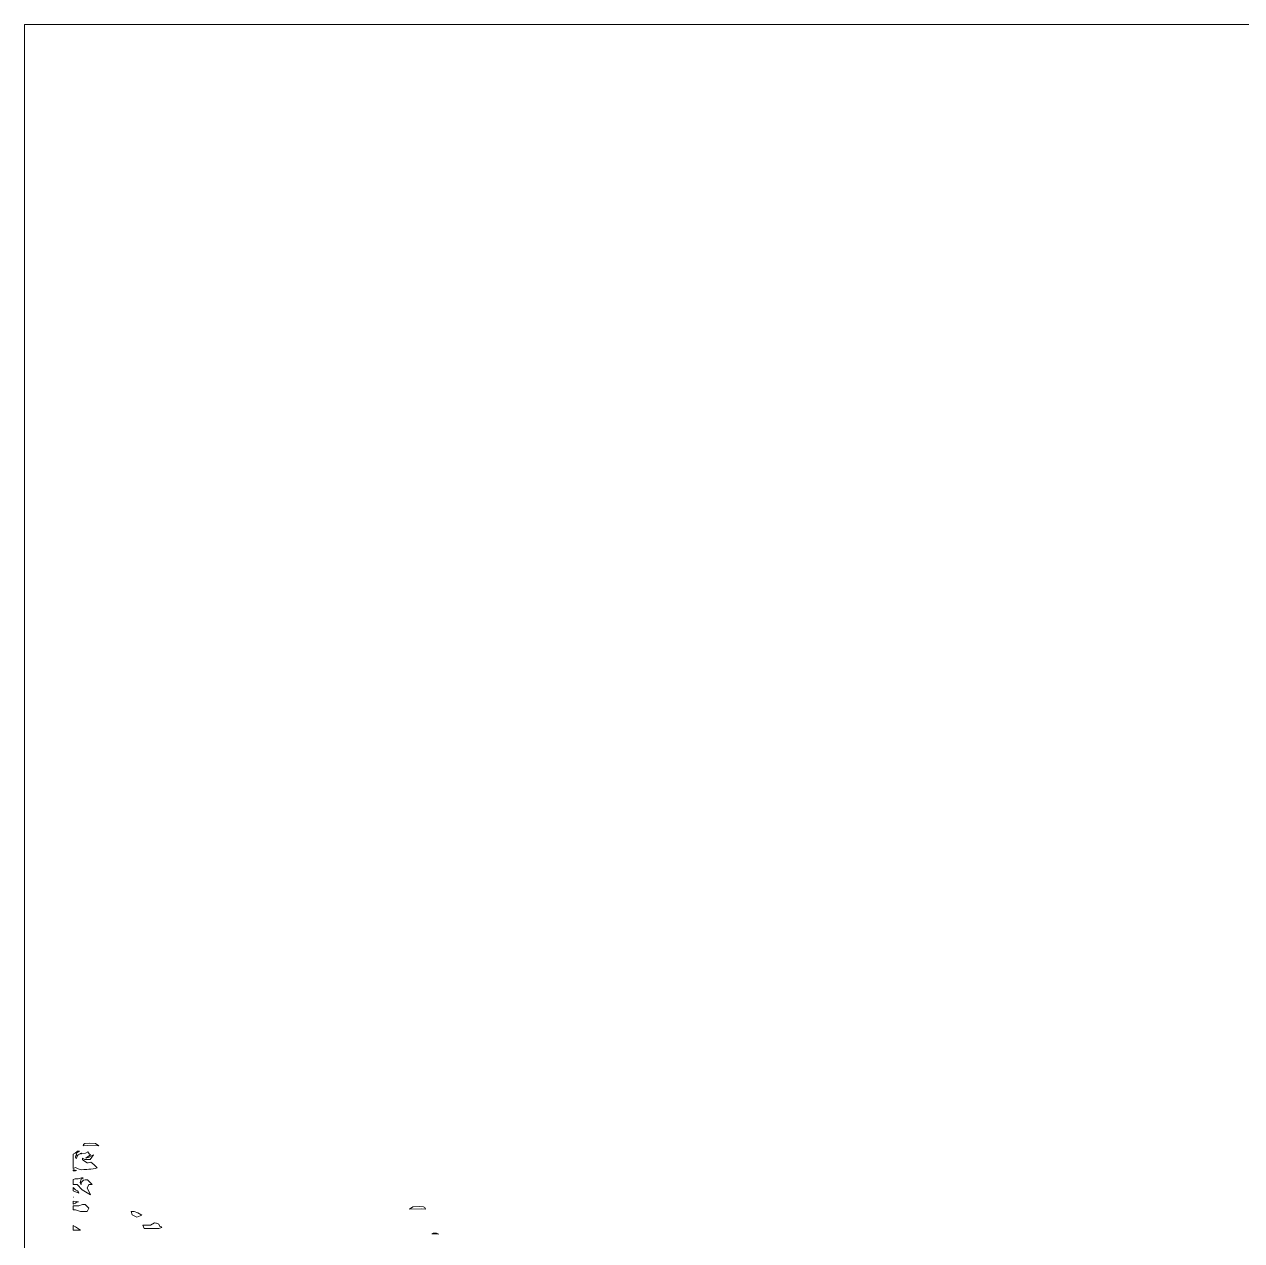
# Model space of a CAD drawing. Extents: x -2 to 9008, y -1000 to 0.
# Drawn here: x 2288 to 2785.6, y -497.4 to 0 of the extents above; entities that cross this region are included whole.
import ezdxf

# ---------------------------------------------------------------- set-up
doc = ezdxf.new("R2010")
doc.units = 0
doc.header["$MEASUREMENT"] = 0
doc.layers.add('Layer 1', color=7, linetype='Continuous')

# ---------------------------------------------------------------- blocks, each defined once
blk = doc.blocks.new('block 6')
at = {"layer": 'Layer 1', "lineweight": 0}
for points in [[(2288, 0), (2288, -1000), (3288, -1000), (3288, 0), (2288, 0)], [(2308, -479.6), (2308.07, -479.65), (2308, -479.67), (2308, -479.6)], [(2331.6, -485.54), (2332.86, -485.54), (2334.44, -486), (2336, -487.06), (2333.93, -487.77), (2332.06, -486.9), (2331.6, -485.54)], [(2308, -491.16), (2308.87, -491.74), (2310.93, -493.12), (2308, -493.12), (2308, -491.16)]]:
    blk.add_lwpolyline(points, dxfattribs=at)
for points, knots in [([(2311.98, -458.64), (2312.09, -458.35), (2312.18, -458.06), (2312.18, -458.06), (2312.18, -458.06), (2312.71, -457.75), (2312.71, -457.75), (2312.71, -457.75), (2314.55, -457.58), (2314.55, -457.58), (2314.55, -457.58), (2317.09, -457.72), (2317.09, -457.72), (2317.09, -457.72), (2318.51, -458.67), (2318.51, -458.67), (2318.51, -458.67), (2313.69, -458.52), (2313.69, -458.52), (2313.69, -458.52), (2311.98, -458.64), (2311.98, -458.64)], [0, 0, 0, 0, 1, 1, 1, 2, 2, 2, 3, 3, 3, 4, 4, 4, 5, 5, 5, 6, 6, 6, 7, 7, 7, 7]), ([(2308, -462.07), (2308, -462.07), (2308.82, -461.61), (2308.82, -461.61), (2308.82, -461.61), (2309.76, -460.82), (2309.76, -460.82), (2309.76, -460.82), (2310.49, -460.85), (2310.49, -460.85), (2310, -461.06), (2309.34, -461.45), (2309.34, -461.85), (2309.34, -462.32), (2308.87, -463.27), (2308.87, -463.27), (2308.87, -463.27), (2309.34, -464.21), (2309.34, -463.74), (2309.34, -463.27), (2309.82, -462.27), (2310.05, -462.29), (2310.29, -462.32), (2310.76, -461.85), (2310.76, -461.85), (2310.76, -461.85), (2311.08, -461.76), (2311.43, -461.67), (2311.43, -461.67), (2311.24, -461.85), (2311.24, -461.85), (2311.24, -461.85), (2312.96, -461.61), (2312.96, -461.61), (2312.96, -461.61), (2313.97, -461.06), (2313.97, -461.06), (2313.97, -461.06), (2314.55, -461.85), (2314.55, -461.85), (2314.55, -461.85), (2315.03, -462.32), (2315.03, -462.32), (2315.03, -462.32), (2313.61, -463.27), (2313.61, -463.27), (2313.61, -463.27), (2313.13, -463.74), (2313.13, -463.74), (2313.13, -463.74), (2314.55, -463.27), (2314.55, -463.27), (2314.55, -463.27), (2315.5, -462.79), (2315.5, -462.79), (2315.5, -462.79), (2316.25, -462.38), (2316.25, -462.38), (2316.25, -462.38), (2314.87, -464.21), (2314.87, -464.21), (2314.87, -464.21), (2312.66, -464.21), (2312.66, -464.21), (2312.66, -464.21), (2311.71, -463.74), (2311.71, -463.74), (2311.71, -463.74), (2311.71, -464.21), (2311.71, -464.21), (2311.71, -464.21), (2312.18, -464.69), (2312.18, -464.69), (2312.18, -464.69), (2313.61, -465.64), (2313.61, -465.64), (2313.61, -465.64), (2314.38, -465.51), (2315.14, -465.38), (2315.14, -465.38), (2316.45, -466.25), (2316.45, -466.25), (2316.45, -466.25), (2317.82, -467.63), (2317.82, -467.63), (2315.76, -468.32), (2312.31, -468.32), (2312.31, -468.32), (2312.31, -468.32), (2311.23, -468.47), (2311.23, -468.47), (2311.22, -468.47), (2308.87, -467.53), (2308.87, -467.53), (2308.87, -467.53), (2308.43, -467.75), (2308, -467.88), (2308, -467.88), (2308, -462.07), (2308, -462.07)], [0, 0, 0, 0, 1, 1, 1, 2, 2, 2, 3, 3, 3, 4, 4, 4, 5, 5, 5, 6, 6, 6, 7, 7, 7, 8, 8, 8, 9, 9, 9, 10, 10, 10, 11, 11, 11, 12, 12, 12, 13, 13, 13, 14, 14, 14, 15, 15, 15, 16, 16, 16, 17, 17, 17, 18, 18, 18, 19, 19, 19, 20, 20, 20, 21, 21, 21, 22, 22, 22, 23, 23, 23, 24, 24, 24, 25, 25, 25, 26, 26, 26, 27, 27, 27, 28, 28, 28, 29, 29, 29, 30, 30, 30, 31, 31, 31, 32, 32, 32, 33, 33, 33, 33]), ([(2308, -468.48), (2308, -468.48), (2308.4, -468.48), (2308.4, -468.48), (2308.56, -468.48), (2308.91, -468.6), (2309.29, -468.75), (2309.29, -468.75), (2308.85, -468.81), (2308.85, -468.81), (2308.85, -468.81), (2308, -468.86), (2308, -468.86), (2308, -468.86), (2308, -468.48), (2308, -468.48)], [0, 0, 0, 0, 1, 1, 1, 2, 2, 2, 3, 3, 3, 4, 4, 4, 5, 5, 5, 5]), ([(2308, -472.4), (2308, -472.4), (2308.71, -472.16), (2308.71, -472.16), (2308.71, -472.16), (2309.97, -472.16), (2309.97, -472.16), (2309.97, -472.16), (2311.36, -471.72), (2311.36, -471.72), (2311.36, -471.72), (2311.62, -471.76), (2311.62, -471.76), (2311.62, -471.76), (2311.99, -471.76), (2311.99, -471.76), (2311.62, -472.01), (2311.24, -472.27), (2311.24, -472.27), (2311.24, -472.27), (2310.76, -473.69), (2310.76, -473.69), (2310.76, -473.69), (2311.03, -474.37), (2311.03, -474.37), (2311.03, -474.37), (2311.24, -474.58), (2311.24, -474.37), (2311.24, -474.16), (2311.24, -473.69), (2311.24, -473.69), (2311.24, -473.69), (2312.18, -472.74), (2312.18, -472.74), (2312.18, -472.74), (2313.45, -472.48), (2313.74, -472.5), (2313.74, -472.5), (2313.79, -472.55), (2313.79, -472.55), (2313.77, -472.57), (2313.8, -472.59), (2313.84, -472.6), (2313.84, -472.6), (2315.76, -474.52), (2315.76, -474.52), (2315.76, -474.52), (2314.38, -474.52), (2314.38, -474.52), (2314.38, -474.52), (2313.69, -475.9), (2313.69, -475.9), (2313.69, -475.9), (2314.62, -477.75), (2314.62, -477.75), (2314.62, -477.75), (2315.07, -478.65), (2315.07, -478.65), (2315.07, -478.65), (2311.62, -476.59), (2311.62, -476.59), (2311.62, -476.59), (2309.56, -474.52), (2309.56, -474.52), (2309.56, -474.52), (2308, -474.47), (2308, -474.47), (2308, -474.47), (2308, -472.4), (2308, -472.4)], [0, 0, 0, 0, 1, 1, 1, 2, 2, 2, 3, 3, 3, 4, 4, 4, 5, 5, 5, 6, 6, 6, 7, 7, 7, 8, 8, 8, 9, 9, 9, 10, 10, 10, 11, 11, 11, 12, 12, 12, 13, 13, 13, 14, 14, 14, 15, 15, 15, 16, 16, 16, 17, 17, 17, 18, 18, 18, 19, 19, 19, 20, 20, 20, 21, 21, 21, 22, 22, 22, 23, 23, 23, 23]), ([(2308, -475.69), (2308, -475.69), (2308.87, -476.59), (2308.87, -476.59), (2310.24, -477.27), (2310.24, -477.96), (2310.24, -477.96), (2310.24, -477.96), (2308, -477), (2308, -477), (2308, -477), (2308, -475.69), (2308, -475.69)], [0, 0, 0, 0, 1, 1, 1, 2, 2, 2, 3, 3, 3, 4, 4, 4, 4]), ([(2308, -481.27), (2308, -481.27), (2309.22, -481.39), (2309.22, -481.39), (2309.22, -481.39), (2310.13, -481.55), (2310.13, -481.55), (2309.69, -481.65), (2309.34, -481.74), (2309.34, -481.74), (2309.34, -481.74), (2308.59, -482.24), (2308, -482.5), (2308, -482.5), (2308, -481.27), (2308, -481.27)], [0, 0, 0, 0, 1, 1, 1, 2, 2, 2, 3, 3, 3, 4, 4, 4, 5, 5, 5, 5]), ([(2308, -483.16), (2308, -483.16), (2310.29, -483.16), (2310.29, -483.16), (2310.29, -483.16), (2311.71, -482.68), (2311.71, -482.68), (2311.71, -482.68), (2312.26, -482.68), (2312.85, -482.68), (2312.85, -482.68), (2313, -482.79), (2313, -482.79), (2313, -482.79), (2314.38, -484.16), (2314.38, -484.16), (2314.38, -484.16), (2313.69, -485.54), (2313.69, -485.54), (2313.69, -485.54), (2310.93, -485.54), (2310.93, -485.54), (2310.93, -485.54), (2308.87, -484.85), (2308.87, -484.85), (2308.87, -484.85), (2308, -484.85), (2308, -484.85), (2308, -484.85), (2308, -483.16), (2308, -483.16)], [0, 0, 0, 0, 1, 1, 1, 2, 2, 2, 3, 3, 3, 4, 4, 4, 5, 5, 5, 6, 6, 6, 7, 7, 7, 8, 8, 8, 9, 9, 9, 10, 10, 10, 10]), ([(2445.38, -484.51), (2445.38, -484.51), (2446.8, -483.57), (2446.8, -483.57), (2446.8, -483.57), (2449.34, -483.43), (2449.34, -483.43), (2449.34, -483.43), (2451.18, -483.59), (2451.18, -483.59), (2451.18, -483.59), (2451.71, -483.9), (2451.71, -483.9), (2451.71, -483.9), (2451.8, -484.19), (2451.91, -484.49), (2451.91, -484.49), (2450.2, -484.36), (2450.2, -484.36), (2450.2, -484.36), (2445.38, -484.51), (2445.38, -484.51)], [0, 0, 0, 0, 1, 1, 1, 2, 2, 2, 3, 3, 3, 4, 4, 4, 5, 5, 5, 6, 6, 6, 7, 7, 7, 7]), ([(2336.43, -491.06), (2336.43, -491.06), (2339.62, -491.06), (2339.62, -491.06), (2339.62, -491.06), (2341.22, -490.1), (2341.22, -490.1), (2341.67, -490.19), (2342.02, -490.26), (2342.02, -490.26), (2342.02, -490.26), (2342.97, -490.73), (2342.97, -490.73), (2342.97, -490.73), (2343.44, -491.68), (2343.44, -491.68), (2343.44, -491.68), (2344.37, -491.9), (2344.14, -492.03), (2344.14, -492.03), (2342.98, -492.43), (2342.98, -492.43), (2342.98, -492.43), (2336.96, -492.43), (2336.96, -492.43), (2336.96, -492.43), (2336.43, -491.06), (2336.43, -491.06)], [0, 0, 0, 0, 1, 1, 1, 2, 2, 2, 3, 3, 3, 4, 4, 4, 5, 5, 5, 6, 6, 6, 7, 7, 7, 8, 8, 8, 9, 9, 9, 9]), ([(2454.6, -494.59), (2454.98, -494.44), (2455.33, -494.32), (2455.49, -494.32), (2455.97, -494.32), (2455.97, -494.32), (2456.26, -494.32), (2456.4, -494.32), (2456.91, -494.56), (2457.39, -494.79), (2457.39, -494.79), (2455.04, -494.65), (2455.04, -494.65), (2455.04, -494.65), (2454.6, -494.59), (2454.6, -494.59)], [0, 0, 0, 0, 1, 1, 1, 2, 2, 2, 3, 3, 3, 4, 4, 4, 5, 5, 5, 5])]:
    blk.add_open_spline(points, degree=3, knots=knots, dxfattribs=at)
blk = doc.blocks.new('block 5')
at = {"layer": 'Layer 1'}
blk.add_blockref('block 6', (0, 0), dxfattribs=at)

msp = doc.modelspace()

# ---------------------------------------------------------------- block references
at = {"layer": 'Layer 1'}
msp.add_blockref('block 5', (0, 0), dxfattribs=at)

doc.saveas('drawing.dxf')
